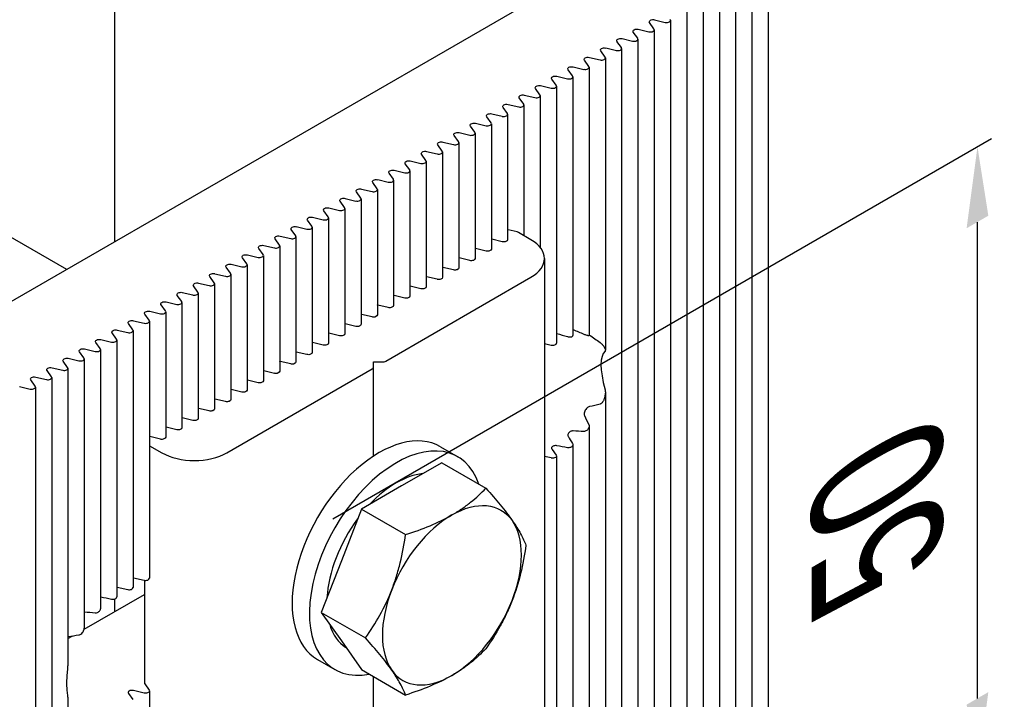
# Model space of a CAD drawing. Extents: x -37 to 4620, y -49 to 348.
# Drawn here: x 1588.5 to 1601.17, y 76 to 84.86 of the extents above; entities that cross this region are included whole.
import ezdxf

# ---------------------------------------------------------------- set-up
doc = ezdxf.new("R2010")
doc.units = 0
doc.header["$LTSCALE"] = 5
doc.layers.add('4', color=160, linetype='CONTINUOUS', lineweight=18)
doc.layers.add('PV-39239', color=7, linetype='CONTINUOUS', lineweight=15)
doc.styles.add('12', font='russ.shx', dxfattribs={"width": 0.7, "height": 12})

msp = doc.modelspace()

# ---------------------------------------------------------------- linework, layer by layer
at = {"layer": '4', "extrusion": (0.707107, -0.408248, 0.57735)}
for p, q in [((1592.587, 78.35, 739.734), (1601.167, 83.304, 732.728)), ((1600.983, 76.013, 727.798), (1600.983, 82.218, 732.186))]:
    msp.add_line(p, q, dxfattribs=at)
for points in [[(871.553, -178.789, 1521.228), (871.836, -179.072, 1521.228), (872.543, -178.082, 1521.228)], [(866.179, -184.163, 1521.228), (866.462, -184.446, 1521.228), (865.472, -185.153, 1521.228)]]:
    msp.add_solid(points, dxfattribs=at)
at = {"layer": 'PV-39239', "lineweight": 13, "extrusion": (-6e-16, 0.816497, 0.57735)}
for p, q in [((1589.745, 81.961, 729.711), (1589.745, 90.5, 729.711)), ((1597.041, 86.173, 729.711), (1587.271, 80.532, 729.711)), ((1598.258, 85.581, 729.711), (1598.258, 69.251, 729.711)), ((1598.045, 85.458, 729.711), (1598.045, 69.128, 729.711)), ((1597.833, 85.336, 729.711), (1597.833, 69.006, 729.711)), ((1597.621, 85.213, 729.711), (1597.621, 68.883, 729.711)), ((1597.197, 84.968, 729.711), (1597.197, 68.639, 729.711)), ((1597.409, 85.091, 729.711), (1597.409, 68.761, 729.711)), ((1596.777, 84.852, 729.711), (1596.916, 84.819, 729.711)), ((1596.985, 84.846, 729.711), (1596.985, 68.516, 729.711)), ((1596.565, 84.73, 729.711), (1596.704, 84.697, 729.711)), ((1596.769, 84.734, 729.711), (1596.712, 84.815, 729.711)), ((1596.773, 84.723, 729.711), (1596.773, 68.394, 729.711)), ((1596.353, 84.607, 729.711), (1596.491, 84.574, 729.711)), ((1596.557, 84.612, 729.711), (1596.5, 84.692, 729.711)), ((1596.56, 84.601, 729.711), (1596.56, 68.271, 729.711)), ((1596.141, 84.485, 729.711), (1596.279, 84.452, 729.711)), ((1596.345, 84.49, 729.711), (1596.287, 84.57, 729.711)), ((1596.348, 84.479, 729.711), (1596.348, 68.149, 729.711)), ((1595.928, 84.362, 729.711), (1596.067, 84.329, 729.711)), ((1596.132, 84.367, 729.711), (1596.075, 84.447, 729.711)), ((1596.136, 84.356, 729.711), (1596.136, 80.547, 729.711)), ((1595.716, 84.24, 729.711), (1595.855, 84.207, 729.711)), ((1595.92, 84.245, 729.711), (1595.863, 84.325, 729.711)), ((1595.924, 84.234, 729.711), (1595.924, 80.742, 729.711)), ((1589.119, 81.599, 729.711), (1584.719, 84.14, 729.711)), ((1595.504, 84.117, 729.711), (1595.643, 84.084, 729.711)), ((1595.708, 84.122, 729.711), (1595.651, 84.202, 729.711)), ((1595.712, 84.111, 729.711), (1595.712, 80.738, 729.711)), ((1595.284, 83.877, 729.711), (1595.227, 83.957, 729.711)), ((1595.292, 83.995, 729.711), (1595.431, 83.962, 729.711)), ((1595.496, 84, 729.711), (1595.439, 84.08, 729.711)), ((1595.5, 83.989, 729.711), (1595.5, 80.641, 729.711)), ((1595.072, 83.755, 729.711), (1595.015, 83.835, 729.711)), ((1595.08, 83.872, 729.711), (1595.219, 83.839, 729.711)), ((1595.288, 83.866, 729.711), (1595.288, 81.888, 729.711)), ((1594.86, 83.632, 729.711), (1594.803, 83.712, 729.711)), ((1594.868, 83.75, 729.711), (1595.007, 83.717, 729.711)), ((1595.076, 83.744, 729.711), (1595.076, 82.041, 729.711)), ((1594.648, 83.51, 729.711), (1594.59, 83.59, 729.711)), ((1594.656, 83.628, 729.711), (1594.794, 83.595, 729.711)), ((1594.863, 83.621, 729.711), (1594.863, 81.988, 729.711)), ((1594.435, 83.387, 729.711), (1594.378, 83.467, 729.711)), ((1594.444, 83.505, 729.711), (1594.582, 83.472, 729.711)), ((1594.651, 83.499, 729.711), (1594.651, 81.866, 729.711)), ((1594.223, 83.265, 729.711), (1594.166, 83.345, 729.711)), ((1594.231, 83.383, 729.711), (1594.37, 83.35, 729.711)), ((1594.439, 83.376, 729.711), (1594.439, 81.743, 729.711)), ((1594.011, 83.142, 729.711), (1593.954, 83.222, 729.711)), ((1594.019, 83.26, 729.711), (1594.158, 83.227, 729.711)), ((1594.227, 83.254, 729.711), (1594.227, 81.621, 729.711)), ((1593.799, 83.02, 729.711), (1593.742, 83.1, 729.711)), ((1593.807, 83.138, 729.711), (1593.946, 83.105, 729.711)), ((1594.015, 83.131, 729.711), (1594.015, 81.498, 729.711)), ((1593.587, 82.897, 729.711), (1593.53, 82.977, 729.711)), ((1593.595, 83.015, 729.711), (1593.734, 82.982, 729.711)), ((1593.803, 83.009, 729.711), (1593.803, 81.376, 729.711)), ((1593.375, 82.775, 729.711), (1593.318, 82.855, 729.711)), ((1593.383, 82.893, 729.711), (1593.522, 82.86, 729.711)), ((1593.591, 82.886, 729.711), (1593.591, 81.253, 729.711)), ((1593.163, 82.652, 729.711), (1593.105, 82.732, 729.711)), ((1593.171, 82.77, 729.711), (1593.309, 82.737, 729.711)), ((1593.378, 82.764, 729.711), (1593.378, 81.131, 729.711)), ((1592.95, 82.53, 729.711), (1592.893, 82.61, 729.711)), ((1592.959, 82.648, 729.711), (1593.097, 82.615, 729.711)), ((1593.166, 82.641, 729.711), (1593.166, 81.008, 729.711)), ((1592.738, 82.407, 729.711), (1592.681, 82.488, 729.711)), ((1592.746, 82.525, 729.711), (1592.885, 82.492, 729.711)), ((1592.954, 82.519, 729.711), (1592.954, 80.886, 729.711)), ((1592.526, 82.285, 729.711), (1592.469, 82.365, 729.711)), ((1592.534, 82.403, 729.711), (1592.673, 82.37, 729.711)), ((1592.742, 82.396, 729.711), (1592.742, 80.763, 729.711)), ((1592.314, 82.163, 729.711), (1592.257, 82.243, 729.711)), ((1592.322, 82.28, 729.711), (1592.461, 82.247, 729.711)), ((1592.53, 82.274, 729.711), (1592.53, 80.641, 729.711)), ((1592.102, 82.04, 729.711), (1592.045, 82.12, 729.711)), ((1592.11, 82.158, 729.711), (1592.249, 82.125, 729.711)), ((1592.318, 82.152, 729.711), (1592.318, 80.519, 729.711)), ((1594.986, 82.089, 729.711), (1594.868, 82.117, 729.711)), ((1595.167, 81.988, 729.711), (1595.006, 82.081, 729.711)), ((1591.89, 81.918, 729.711), (1591.833, 81.998, 729.711)), ((1591.898, 82.035, 729.711), (1592.037, 82.002, 729.711)), ((1592.106, 82.029, 729.711), (1592.106, 80.396, 729.711)), ((1594.794, 81.962, 729.711), (1594.656, 81.995, 729.711)), ((1591.678, 81.795, 729.711), (1591.621, 81.875, 729.711)), ((1591.686, 81.913, 729.711), (1591.825, 81.88, 729.711)), ((1591.894, 81.907, 729.711), (1591.894, 80.274, 729.711)), ((1594.582, 81.839, 729.711), (1594.444, 81.872, 729.711)), ((1591.466, 81.673, 729.711), (1591.408, 81.753, 729.711)), ((1591.474, 81.79, 729.711), (1591.612, 81.757, 729.711)), ((1591.681, 81.784, 729.711), (1591.681, 80.151, 729.711)), ((1594.37, 81.717, 729.711), (1594.231, 81.75, 729.711)), ((1595.343, 81.743, 729.711), (1595.343, 68.679, 729.711)), ((1591.253, 81.55, 729.711), (1591.196, 81.63, 729.711)), ((1591.262, 81.668, 729.711), (1591.4, 81.635, 729.711)), ((1591.469, 81.662, 729.711), (1591.469, 80.029, 729.711)), ((1594.158, 81.594, 729.711), (1594.019, 81.627, 729.711)), ((1590.837, 81.423, 729.711), (1590.976, 81.39, 729.711)), ((1591.041, 81.428, 729.711), (1590.984, 81.508, 729.711)), ((1591.049, 81.545, 729.711), (1591.188, 81.512, 729.711)), ((1591.257, 81.539, 729.711), (1591.257, 79.906, 729.711)), ((1593.275, 80.406, 729.711), (1595.167, 81.498, 729.711)), ((1593.946, 81.472, 729.711), (1593.807, 81.505, 729.711)), ((1590.625, 81.3, 729.711), (1590.764, 81.268, 729.711)), ((1590.829, 81.305, 729.711), (1590.772, 81.385, 729.711)), ((1591.045, 81.417, 729.711), (1591.045, 79.784, 729.711)), ((1593.734, 81.349, 729.711), (1593.595, 81.382, 729.711)), ((1590.413, 81.178, 729.711), (1590.552, 81.145, 729.711)), ((1590.617, 81.183, 729.711), (1590.56, 81.263, 729.711)), ((1590.621, 81.172, 729.711), (1590.621, 79.539, 729.711)), ((1590.833, 81.294, 729.711), (1590.833, 79.661, 729.711)), ((1593.522, 81.227, 729.711), (1593.383, 81.26, 729.711)), ((1590.201, 81.056, 729.711), (1590.34, 81.023, 729.711)), ((1590.405, 81.06, 729.711), (1590.348, 81.14, 729.711)), ((1590.409, 81.049, 729.711), (1590.409, 79.416, 729.711)), ((1593.309, 81.104, 729.711), (1593.171, 81.137, 729.711)), ((1589.989, 80.933, 729.711), (1590.127, 80.9, 729.711)), ((1590.193, 80.938, 729.711), (1590.136, 81.018, 729.711)), ((1590.197, 80.927, 729.711), (1590.197, 77.579, 729.711)), ((1593.097, 80.982, 729.711), (1592.959, 81.015, 729.711)), ((1589.777, 80.811, 729.711), (1589.915, 80.778, 729.711)), ((1589.981, 80.815, 729.711), (1589.923, 80.895, 729.711)), ((1589.984, 80.804, 729.711), (1589.984, 77.457, 729.711)), ((1592.885, 80.859, 729.711), (1592.746, 80.892, 729.711)), ((1589.564, 80.688, 729.711), (1589.703, 80.655, 729.711)), ((1589.768, 80.693, 729.711), (1589.711, 80.773, 729.711)), ((1589.772, 80.682, 729.711), (1589.772, 77.334, 729.711)), ((1592.673, 80.737, 729.711), (1592.534, 80.77, 729.711)), ((1589.352, 80.566, 729.711), (1589.491, 80.533, 729.711)), ((1589.556, 80.57, 729.711), (1589.499, 80.65, 729.711)), ((1589.56, 80.559, 729.711), (1589.56, 77.179, 729.711)), ((1592.461, 80.614, 729.711), (1592.322, 80.647, 729.711)), ((1595.343, 80.635, 729.711), (1595.431, 80.614, 729.711)), ((1589.14, 80.443, 729.711), (1589.279, 80.41, 729.711)), ((1589.344, 80.448, 729.711), (1589.287, 80.528, 729.711)), ((1589.348, 80.437, 729.711), (1589.348, 76.927, 729.711)), ((1592.249, 80.492, 729.711), (1592.11, 80.525, 729.711)), ((1588.92, 80.203, 729.711), (1588.863, 80.283, 729.711)), ((1588.928, 80.321, 729.711), (1589.067, 80.288, 729.711)), ((1589.132, 80.325, 729.711), (1589.075, 80.405, 729.711)), ((1589.136, 80.314, 729.711), (1589.136, 76.436, 729.711)), ((1591.207, 79.212, 729.711), (1593.099, 80.304, 729.711)), ((1592.037, 80.369, 729.711), (1591.898, 80.402, 729.711)), ((1593.116, 80.396, 729.711), (1593.233, 80.396, 729.711)), ((1593.116, 80.329, 729.711), (1593.116, 80.396, 729.711)), ((1593.116, 79.169, 729.711), (1593.116, 80.329, 729.711)), ((1588.708, 80.08, 729.711), (1588.651, 80.161, 729.711)), ((1588.716, 80.198, 729.711), (1588.855, 80.165, 729.711)), ((1588.924, 80.192, 729.711), (1588.924, 63.862, 729.711)), ((1591.612, 80.124, 729.711), (1591.474, 80.157, 729.711)), ((1591.825, 80.247, 729.711), (1591.686, 80.28, 729.711)), ((1588.504, 80.076, 729.711), (1588.643, 80.043, 729.711)), ((1588.712, 80.069, 729.711), (1588.712, 63.74, 729.711)), ((1591.4, 80.002, 729.711), (1591.262, 80.035, 729.711)), ((1591.188, 79.879, 729.711), (1591.049, 79.912, 729.711)), ((1596.136, 80, 729.711), (1596.136, 72.382, 729.711)), ((1590.976, 79.757, 729.711), (1590.837, 79.79, 729.711)), ((1590.764, 79.635, 729.711), (1590.625, 79.667, 729.711)), ((1590.552, 79.512, 729.711), (1590.413, 79.545, 729.711)), ((1595.924, 79.56, 729.711), (1595.924, 72.577, 729.711)), ((1590.34, 79.39, 729.711), (1590.201, 79.423, 729.711)), ((1590.197, 79.305, 729.711), (1590.359, 79.212, 729.711)), ((1593.987, 79.291, 729.711), (1594.213, 79.161, 729.711)), ((1595.712, 79.319, 729.711), (1595.712, 72.573, 729.711)), ((1595.431, 79.145, 729.711), (1595.343, 79.166, 729.711)), ((1595.443, 79.257, 729.711), (1595.496, 79.182, 729.711)), ((1595.5, 79.171, 729.711), (1595.5, 72.476, 729.711)), ((1594.004, 79.083, 729.711), (1593.481, 78.781, 729.711)), ((1594.004, 79.083, 729.711), (1594.579, 78.751, 729.711)), ((1593.481, 78.781, 729.711), (1592.959, 78.479, 729.711)), ((1592.959, 78.479, 729.711), (1592.697, 77.806, 729.711)), ((1592.959, 78.479, 729.711), (1593.534, 78.147, 729.711)), ((1592.697, 77.806, 729.711), (1592.436, 77.133, 729.711)), ((1589.989, 77.585, 729.711), (1590.127, 77.552, 729.711)), ((1590.132, 77.552, 729.711), (1590.132, 76.212, 729.711)), ((1589.777, 77.463, 729.711), (1589.915, 77.43, 729.711)), ((1589.346, 76.913, 729.711), (1590.132, 77.367, 729.711)), ((1589.745, 77.143, 729.711), (1589.745, 77.309, 729.711)), ((1592.436, 77.133, 729.711), (1592.697, 76.761, 729.711)), ((1592.436, 77.133, 729.711), (1593.011, 76.8, 729.711)), ((1589.136, 76.792, 729.711), (1589.201, 76.829, 729.711)), ((1592.697, 76.761, 729.711), (1592.959, 76.389, 729.711)), ((1592.387, 76.52, 729.711), (1592.613, 76.389, 729.711)), ((1592.959, 76.389, 729.711), (1593.534, 76.057, 729.711)), ((1593.116, 71.004, 729.711), (1593.116, 76.298, 729.711)), ((1590.127, 76.083, 729.711), (1589.989, 76.116, 729.711)), ((1590.136, 76.201, 729.711), (1590.193, 76.12, 729.711)), ((1590.197, 76.109, 729.711), (1590.197, 69.414, 729.711)), ((1589.136, 76.028, 729.711), (1589.136, 68.271, 729.711)), ((1589.923, 76.078, 729.711), (1589.981, 75.998, 729.711))]:
    msp.add_line(p, q, dxfattribs=at)
at = {"layer": 'PV-39239', "lineweight": 13, "extrusion": (0, 0, -1)}
for centre, major_axis, start_param, end_param in [((1596.758, 84.826, 729.711), (-0.05, 0), -0.390607, 1.961403), ((1596.546, 84.703, 729.711), (-0.05, 0), -0.390607, 1.961403), ((1596.334, 84.581, 729.711), (-0.05, 0), -0.390607, 1.961403), ((1596.122, 84.458, 729.711), (-0.05, 0), -0.390607, 1.961403), ((1595.909, 84.336, 729.711), (-0.05, 0), -0.390607, 1.961403), ((1595.697, 84.213, 729.711), (-0.05, 0), -0.390607, 1.961403), ((1595.485, 84.091, 729.711), (-0.05, 0), -0.390607, 1.961403), ((1595.273, 83.968, 729.711), (-0.05, 0), -0.390607, 1.961403), ((1595.061, 83.846, 729.711), (-0.05, 0), -0.390607, 1.961403), ((1594.849, 83.723, 729.711), (-0.05, 0), -0.390607, 1.961403), ((1594.637, 83.601, 729.711), (-0.05, 0), -0.390607, 1.961403), ((1589.758, 77.436, 729.711), (0.05, 0), -1.273545, -1.180189)]:
    msp.add_ellipse(centre, major_axis=major_axis, ratio=0.57735, start_param=start_param, end_param=end_param, dxfattribs=at)
at = {"layer": 'PV-39239', "lineweight": 13}
for centre, major_axis, ratio, start_param, end_param in [((1596.935, 84.846, 729.711), (0.05, 0), 0.57735, -1.961403, 0.390607), ((1596.723, 84.723, 729.711), (0.05, 0), 0.57735, -1.961403, 0.390607), ((1596.51, 84.601, 729.711), (0.05, 0), 0.57735, -1.961403, 0.390607), ((1596.298, 84.479, 729.711), (0.05, 0), 0.57735, -1.961403, 0.390607), ((1596.086, 84.356, 729.711), (0.05, 0), 0.57735, -1.961403, 0.390607), ((1595.874, 84.234, 729.711), (0.05, 0), 0.57735, -1.961403, 0.390607), ((1595.662, 84.111, 729.711), (0.05, 0), 0.57735, -1.961403, 0.390607), ((1595.45, 83.989, 729.711), (0.05, 0), 0.57735, -1.961403, 0.390607), ((1595.238, 83.866, 729.711), (0.05, 0), 0.57735, -1.961403, 0.390607), ((1595.026, 83.744, 729.711), (0.05, 0), 0.57735, -1.961403, 0.390607), ((1594.813, 83.621, 729.711), (0.05, 0), 0.57735, -1.961403, 0.390607), ((1594.601, 83.499, 729.711), (0.05, 0), 0.57735, -1.961403, 0.390607), ((1594.389, 83.376, 729.711), (0.05, 0), 0.57735, -1.961403, 0.390607), ((1594.177, 83.254, 729.711), (0.05, 0), 0.57735, -1.961403, 0.390607), ((1593.965, 83.131, 729.711), (0.05, 0), 0.57735, -1.961403, 0.390607), ((1593.753, 83.009, 729.711), (0.05, 0), 0.57735, -1.961403, 0.390607), ((1593.541, 82.886, 729.711), (0.05, 0), 0.57735, -1.961403, 0.390607), ((1593.328, 82.764, 729.711), (0.05, 0), 0.57735, -1.961403, 0.390607), ((1593.116, 82.641, 729.711), (0.05, 0), 0.57735, -1.961403, 0.390607), ((1592.904, 82.519, 729.711), (0.05, 0), 0.57735, -1.961403, 0.390607), ((1592.692, 82.396, 729.711), (0.05, 0), 0.57735, -1.961403, 0.390607), ((1592.48, 82.274, 729.711), (0.05, 0), 0.57735, -1.961403, 0.390607), ((1592.268, 82.152, 729.711), (0.05, 0), 0.57735, -1.961403, 0.390607), ((1594.849, 82.09, 729.711), (-0.05, 0), 0.57735, -1.961403, -1.868048), ((1594.963, 82.057, 729.711), (-0.06, 0), 0.57735, -2.356194, -1.961403), ((1592.056, 82.029, 729.711), (0.05, 0), 0.57735, -1.961403, 0.390607), ((1594.637, 81.968, 729.711), (-0.05, 0), 0.57735, -1.961403, -1.868048), ((1594.743, 81.743, 729.711), (0.6, 0), 0.57735, -0.785398, 0.785398), ((1591.844, 81.907, 729.711), (0.05, 0), 0.57735, -1.961403, 0.390607), ((1594.424, 81.845, 729.711), (-0.05, 0), 0.57735, -1.961403, -1.868048), ((1591.631, 81.784, 729.711), (0.05, 0), 0.57735, -1.961403, 0.390607), ((1594.212, 81.723, 729.711), (-0.05, 0), 0.57735, -1.961403, -1.868048), ((1591.207, 81.539, 729.711), (0.05, 0), 0.57735, -1.961403, 0.390607), ((1591.419, 81.662, 729.711), (0.05, 0), 0.57735, -1.961403, 0.390607), ((1594, 81.6, 729.711), (-0.05, 0), 0.57735, -1.961403, -1.868048), ((1590.995, 81.417, 729.711), (0.05, 0), 0.57735, -1.961403, 0.390607), ((1593.788, 81.478, 729.711), (-0.05, 0), 0.57735, -1.961403, -1.868048), ((1590.783, 81.294, 729.711), (0.05, 0), 0.57735, -1.961403, 0.390607), ((1593.576, 81.355, 729.711), (-0.05, 0), 0.57735, -1.961403, -1.868048), ((1590.571, 81.172, 729.711), (0.05, 0), 0.57735, -1.961403, 0.390607), ((1593.364, 81.233, 729.711), (-0.05, 0), 0.57735, -1.961403, -1.868048), ((1590.359, 81.049, 729.711), (0.05, 0), 0.57735, -1.961403, 0.390607), ((1593.152, 81.11, 729.711), (-0.05, 0), 0.57735, -1.961403, -1.868048), ((1590.147, 80.927, 729.711), (0.05, 0), 0.57735, -1.961403, 0.390607), ((1592.94, 80.988, 729.711), (-0.05, 0), 0.57735, -1.961403, -1.868048), ((1589.934, 80.804, 729.711), (0.05, 0), 0.57735, -1.961403, 0.390607), ((1592.727, 80.866, 729.711), (-0.05, 0), 0.57735, -1.961403, -1.868048), ((1589.722, 80.682, 729.711), (0.05, 0), 0.57735, -1.961403, 0.390607), ((1592.515, 80.743, 729.711), (-0.05, 0), 0.57735, -1.961403, -1.868048), ((1589.51, 80.559, 729.711), (0.05, 0), 0.57735, -1.961403, 0.390607), ((1592.303, 80.621, 729.711), (-0.05, 0), 0.57735, -1.961403, -1.868048), ((1595.45, 80.641, 729.711), (0.05, 0), 0.57735, -1.961403, 0), ((1589.298, 80.437, 729.711), (0.05, 0), 0.57735, -1.961403, 0.390607), ((1592.091, 80.498, 729.711), (-0.05, 0), 0.57735, -1.961403, -1.868048), ((1596.97, 79.11, 729.711), (0.822, -1.436), 0.239136, -3.0936, -2.39827), ((1589.086, 80.314, 729.711), (0.05, 0), 0.57735, -1.961403, 0.390607), ((1591.879, 80.376, 729.711), (-0.05, 0), 0.57735, -1.961403, -1.868048), ((1593.056, 80.329, 729.711), (0.06, 0), 0.57735, -0.785398, 0), ((1593.233, 80.431, 729.711), (0.06, 0), 0.57735, -1.570796, -0.785398), ((1588.874, 80.192, 729.711), (0.05, 0), 0.57735, -1.961403, 0.390607), ((1591.455, 80.131, 729.711), (-0.05, 0), 0.57735, -1.961403, -1.868048), ((1591.667, 80.253, 729.711), (-0.05, 0), 0.57735, -1.961403, -1.868048), ((1588.662, 80.069, 729.711), (0.05, 0), 0.57735, -1.961403, 0.390607), ((1591.243, 80.008, 729.711), (-0.05, 0), 0.57735, -1.961403, -1.868048), ((1591.03, 79.886, 729.711), (-0.05, 0), 0.57735, -1.961403, -1.868048), ((1590.818, 79.763, 729.711), (-0.05, 0), 0.57735, -1.961403, -1.868048), ((1590.606, 79.641, 729.711), (-0.05, 0), 0.57735, -1.961403, -1.868048), ((1596.461, 79.404, 729.711), (0.822, -1.436), 0.239136, -1.910615, -1.827214), ((1590.394, 79.518, 729.711), (-0.05, 0), 0.57735, -1.961403, -1.868048), ((1593.187, 77.906, 729.711), (0.8, 1.386), 0.57735, 0, 3.141593), ((1590.182, 79.396, 729.711), (-0.05, 0), 0.57735, -1.961403, -1.868048), ((1595.952, 79.698, 729.711), (0.822, -1.436), 0.239136, -1.519512, -1.452173), ((1590.24, 79.33, 729.711), (0.06, 0), 0.57735, -2.377921, -2.356194), ((1593.413, 77.775, 729.711), (0.8, 1.386), 0.57735, -0.468417, 3.61001), ((1590.783, 79.457, 729.711), (0.6, 0), 0.57735, -2.356194, -0.785398), ((1595.443, 79.992, 729.711), (0.822, -1.436), 0.239136, -1.179412, -1.175139), ((1593.413, 77.775, 729.711), (-0.64, -1.109), 0.57735, -2.745955, -1.966434), ((1594.137, 77.357, 729.711), (-0.64, -1.109), 0.57735, -2.356194, -1.308997), ((1593.413, 77.775, 729.711), (-0.64, -1.109), 0.57735, -1.765617, -0.852377), ((1594.137, 77.357, 729.711), (0.64, 1.109), 0.57735, -1.308997, -0.261799), ((1590.147, 77.579, 729.711), (0.05, 0), 0.57735, -1.961403, 0), ((1589.934, 77.457, 729.711), (0.05, 0), 0.57735, -1.961403, 0), ((1594.137, 77.357, 729.711), (-0.64, -1.109), 0.57735, -1.308997, -0.261799), ((1589.722, 77.334, 729.711), (0.05, 0), 0.57735, -0.785398, 0), ((1594.137, 77.357, 729.711), (0.64, 1.109), 0.57735, -2.356194, -1.308997), ((1593.413, 77.775, 729.711), (-0.64, -1.109), 0.57735, -0.496654, -0.026944), ((1594.137, 77.357, 729.711), (-0.64, -1.109), 0.57735, -0.261799, 0.785398), ((1589.97, 76.089, 729.711), (-0.05, 0), 0.57735, -1.961403, 0.390607), ((1590.182, 76.212, 729.711), (-0.05, 0), 0.57735, 0, 0.390607)]:
    msp.add_ellipse(centre, major_axis=major_axis, ratio=ratio, start_param=start_param, end_param=end_param, dxfattribs=at)
at = {"layer": 'PV-39239', "lineweight": 13, "extrusion": (-1e-16, 3e-16, -1)}
for centre, major_axis, start_param, end_param in [((1594.424, 83.478, 729.711), (-0.05, 0), -0.390607, 1.961403), ((1594.212, 83.356, 729.711), (-0.05, 0), -0.390607, 1.961403), ((1594, 83.233, 729.711), (-0.05, 0), -0.390607, 1.961403), ((1593.788, 83.111, 729.711), (-0.05, 0), -0.390607, 1.961403), ((1593.576, 82.988, 729.711), (-0.05, 0), -0.390607, 1.961403), ((1593.364, 82.866, 729.711), (-0.05, 0), -0.390607, 1.961403), ((1593.152, 82.743, 729.711), (-0.05, 0), -0.390607, 1.961403), ((1592.94, 82.621, 729.711), (-0.05, 0), -0.390607, 1.961403), ((1594.601, 81.866, 729.711), (0.05, 0), 0, 1.961403), ((1589.97, 77.559, 729.711), (0.05, 0), -1.273545, -1.180189)]:
    msp.add_ellipse(centre, major_axis=major_axis, ratio=0.57735, start_param=start_param, end_param=end_param, dxfattribs=at)
at = {"layer": 'PV-39239', "lineweight": 13, "extrusion": (-1e-16, 1e-16, -1)}
for centre in [(1592.727, 82.499, 729.711), (1592.091, 82.131, 729.711), (1591.667, 81.886, 729.711), (1591.455, 81.764, 729.711), (1591.03, 81.519, 729.711), (1591.243, 81.641, 729.711), (1590.818, 81.396, 729.711), (1590.606, 81.274, 729.711), (1590.394, 81.151, 729.711), (1590.182, 81.029, 729.711)]:
    msp.add_ellipse(centre, major_axis=(-0.05, 0), ratio=0.57735, start_param=-0.390607, end_param=1.961403, dxfattribs=at)
at = {"layer": 'PV-39239', "lineweight": 13, "extrusion": (0, 2e-16, -1)}
for centre in [(1592.515, 82.376, 729.711), (1592.303, 82.254, 729.711), (1589.97, 80.906, 729.711), (1589.758, 80.784, 729.711), (1589.333, 80.539, 729.711), (1588.909, 80.294, 729.711)]:
    msp.add_ellipse(centre, major_axis=(-0.05, 0), ratio=0.57735, start_param=-0.390607, end_param=1.961403, dxfattribs=at)
at = {"layer": 'PV-39239', "lineweight": 13, "extrusion": (0, -1e-16, -1)}
msp.add_ellipse((1591.879, 82.009, 729.711), major_axis=(-0.05, 0), ratio=0.57735, start_param=-0.390607, end_param=1.961403, dxfattribs=at)
at = {"layer": 'PV-39239', "lineweight": 13, "extrusion": (-2e-16, 2e-16, -1)}
msp.add_ellipse((1594.813, 81.988, 729.711), major_axis=(0.05, 0), ratio=0.57735, start_param=0, end_param=1.961403, dxfattribs=at)
at = {"layer": 'PV-39239', "lineweight": 13, "extrusion": (-1e-16, 2e-16, -1)}
for centre, major_axis, start_param in [((1594.389, 81.743, 729.711), (0.05, 0), 0), ((1594.177, 81.621, 729.711), (0.05, 0), 0), ((1593.965, 81.498, 729.711), (0.05, 0), 0), ((1593.753, 81.376, 729.711), (0.05, 0), 0), ((1593.541, 81.253, 729.711), (0.05, 0), 0), ((1593.328, 81.131, 729.711), (0.05, 0), 0), ((1593.116, 81.008, 729.711), (0.05, 0), 0), ((1589.545, 80.661, 729.711), (-0.05, 0), -0.390607), ((1592.692, 80.763, 729.711), (0.05, 0), 0), ((1588.697, 80.172, 729.711), (-0.05, 0), -0.390607)]:
    msp.add_ellipse(centre, major_axis=major_axis, ratio=0.57735, start_param=start_param, end_param=1.961403, dxfattribs=at)
at = {"layer": 'PV-39239', "lineweight": 13, "extrusion": (-1e-16, 0, -1)}
for centre in [(1592.904, 80.886, 729.711), (1592.268, 80.519, 729.711), (1592.056, 80.396, 729.711), (1591.844, 80.274, 729.711), (1591.631, 80.151, 729.711), (1591.207, 79.906, 729.711), (1591.419, 80.029, 729.711), (1590.995, 79.784, 729.711), (1590.783, 79.661, 729.711)]:
    msp.add_ellipse(centre, major_axis=(0.05, 0), ratio=0.57735, start_param=0, end_param=1.961403, dxfattribs=at)
at = {"layer": 'PV-39239', "lineweight": 13, "extrusion": (-2e-16, -3e-16, -1)}
for centre, start_param, end_param in [((1594.764, 80.384, 729.711), -1.199964, -1.127213), ((1595.273, 80.09, 729.711), -1.548712, -1.48397), ((1594.255, 80.678, 729.711), -0.771402, -0.662866), ((1594.255, 80.678, 729.711), 0.492952, 0.601487), ((1594.764, 80.384, 729.711), 0.957299, 1.03005), ((1595.273, 80.09, 729.711), 1.314055, 1.378797)]:
    msp.add_ellipse(centre, major_axis=(2.156, -0.575), ratio=0.319372, start_param=start_param, end_param=end_param, dxfattribs=at)
at = {"layer": 'PV-39239', "lineweight": 13, "extrusion": (-2e-16, 3e-16, -1)}
msp.add_ellipse((1592.48, 80.641, 729.711), major_axis=(0.05, 0), ratio=0.57735, start_param=0, end_param=1.961403, dxfattribs=at)
at = {"layer": 'PV-39239', "lineweight": 13, "extrusion": (0, 1e-16, -1)}
msp.add_ellipse((1589.121, 80.416, 729.711), major_axis=(-0.05, 0), ratio=0.57735, start_param=-0.390607, end_param=1.961403, dxfattribs=at)
at = {"layer": 'PV-39239', "lineweight": 13, "extrusion": (0, 3e-16, -1)}
for centre in [(1590.571, 79.539, 729.711), (1590.359, 79.416, 729.711)]:
    msp.add_ellipse(centre, major_axis=(0.05, 0), ratio=0.57735, start_param=0, end_param=1.961403, dxfattribs=at)
at = {"layer": 'PV-39239', "lineweight": 13, "extrusion": (-2e-16, 1e-16, -1)}
msp.add_ellipse((1595.45, 79.171, 729.711), major_axis=(0.05, 0), ratio=0.57735, start_param=-0.390607, end_param=1.961403, dxfattribs=at)
at = {"layer": 'PV-39239', "lineweight": 13, "extrusion": (0, -2e-16, -1)}
msp.add_ellipse((1594.137, 77.357, 729.711), major_axis=(0.64, 1.109), ratio=0.57735, start_param=-0.785398, end_param=0.261799, dxfattribs=at)
at = {"layer": 'PV-39239', "lineweight": 13, "extrusion": (-3e-16, -2e-16, -1)}
for centre, start_param, end_param in [((1589.814, 76.546, 729.711), 1.370197, 1.434535), ((1590.832, 75.958, 729.711), 0.587889, 0.684988)]:
    msp.add_ellipse(centre, major_axis=(-2.156, 0.575), ratio=0.319372, start_param=start_param, end_param=end_param, dxfattribs=at)
at = {"layer": 'PV-39239', "lineweight": 13, "extrusion": (-4e-16, -3e-16, -1)}
msp.add_ellipse((1590.323, 76.252, 729.711), major_axis=(-2.156, 0.575), ratio=0.319372, start_param=1.020509, end_param=1.091048, dxfattribs=at)
at = {"layer": 'PV-39239', "lineweight": 13, "extrusion": (-2e-16, 0, -1)}
msp.add_ellipse((1590.147, 76.109, 729.711), major_axis=(0.05, 0), ratio=0.57735, start_param=-0.390607, end_param=1.961403, dxfattribs=at)
at = {"layer": 'PV-39239', "lineweight": 13}
for points in [[(1595.712, 80.819, 729.711), (1595.713, 80.818, 729.711), (1595.715, 80.818, 729.711), (1595.716, 80.817, 729.711)], [(1595.5, 80.767, 729.711), (1595.501, 80.766, 729.711), (1595.503, 80.766, 729.711), (1595.504, 80.766, 729.711)], [(1595.924, 80.748, 729.711), (1595.926, 80.748, 729.711), (1595.927, 80.747, 729.711), (1595.928, 80.746, 729.711)], [(1589.56, 77.336, 729.711), (1589.562, 77.336, 729.711), (1589.563, 77.336, 729.711), (1589.564, 77.336, 729.711)], [(1589.348, 77.14, 729.711), (1589.349, 77.14, 729.711), (1589.351, 77.14, 729.711), (1589.352, 77.14, 729.711)], [(1589.136, 76.818, 729.711), (1589.137, 76.818, 729.711), (1589.139, 76.818, 729.711), (1589.14, 76.819, 729.711)]]:
    msp.add_open_spline(points, degree=3, dxfattribs=at)
for points, knots in [([(1595.643, 80.726, 729.711), (1595.649, 80.724, 729.711), (1595.656, 80.723, 729.711), (1595.668, 80.722, 729.711), (1595.675, 80.721, 729.711), (1595.687, 80.722, 729.711), (1595.693, 80.723, 729.711), (1595.702, 80.726, 729.711), (1595.706, 80.728, 729.711), (1595.711, 80.733, 729.711), (1595.712, 80.735, 729.711), (1595.712, 80.738, 729.711)], [0.0947694, 0.0947694, 0.0947694, 0.0947694, 0.1880433, 0.1880433, 0.2842988, 0.2842988, 0.3805544, 0.3805544, 0.4777898, 0.4777898, 0.573434, 0.573434, 0.573434, 0.573434]), ([(1595.855, 80.759, 729.711), (1595.861, 80.756, 729.711), (1595.867, 80.754, 729.711), (1595.879, 80.75, 729.711), (1595.887, 80.747, 729.711), (1595.899, 80.744, 729.711), (1595.905, 80.743, 729.711), (1595.914, 80.741, 729.711), (1595.918, 80.74, 729.711), (1595.923, 80.74, 729.711), (1595.924, 80.741, 729.711), (1595.924, 80.742, 729.711)], [0.0958707, 0.0958707, 0.0958707, 0.0958707, 0.1863862, 0.1863862, 0.2989503, 0.2989503, 0.4115145, 0.4115145, 0.5281523, 0.5281523, 0.6334413, 0.6334413, 0.6334413, 0.6334413]), ([(1596.067, 80.648, 729.711), (1596.072, 80.645, 729.711), (1596.076, 80.641, 729.711), (1596.089, 80.63, 729.711), (1596.098, 80.621, 729.711), (1596.112, 80.605, 729.711), (1596.117, 80.597, 729.711), (1596.127, 80.581, 729.711), (1596.131, 80.572, 729.711), (1596.136, 80.555, 729.711), (1596.137, 80.547, 729.711), (1596.135, 80.538, 729.711), (1596.134, 80.536, 729.711), (1596.132, 80.535, 729.711)], [0.102494, 0.102494, 0.102494, 0.102494, 0.182751, 0.182751, 0.381316, 0.381316, 0.57988, 0.57988, 0.823996, 0.823996, 1.068112, 1.068112, 1.153187, 1.153187, 1.153187, 1.153187]), ([(1596.132, 80.034, 729.711), (1596.134, 80.028, 729.711), (1596.135, 80.022, 729.711), (1596.137, 80, 729.711), (1596.136, 79.983, 729.711), (1596.131, 79.948, 729.711), (1596.127, 79.931, 729.711), (1596.117, 79.904, 729.711), (1596.112, 79.892, 729.711), (1596.098, 79.869, 729.711), (1596.089, 79.859, 729.711), (1596.076, 79.849, 729.711), (1596.072, 79.847, 729.711), (1596.067, 79.845, 729.711)], [1.374746, 1.374746, 1.374746, 1.374746, 1.45982, 1.45982, 1.703936, 1.703936, 1.948052, 1.948052, 2.146617, 2.146617, 2.345182, 2.345182, 2.425438, 2.425438, 2.425438, 2.425438]), ([(1595.928, 79.814, 729.711), (1595.923, 79.813, 729.711), (1595.918, 79.811, 729.711), (1595.906, 79.804, 729.711), (1595.898, 79.797, 729.711), (1595.885, 79.782, 729.711), (1595.879, 79.774, 729.711), (1595.87, 79.758, 729.711), (1595.866, 79.75, 729.711), (1595.861, 79.733, 729.711), (1595.859, 79.724, 729.711), (1595.859, 79.71, 729.711), (1595.86, 79.703, 729.711), (1595.863, 79.698, 729.711), (1595.863, 79.697, 729.711), (1595.863, 79.697, 729.711)], [1.0321684, 1.0321684, 1.0321684, 1.0321684, 1.1204436, 1.1204436, 1.2649395, 1.2649395, 1.4094354, 1.4094354, 1.5348517, 1.5348517, 1.6602681, 1.6602681, 1.7623324, 1.7623324, 1.7660834, 1.7660834, 1.7660834, 1.7660834]), ([(1595.92, 79.578, 729.711), (1595.923, 79.573, 729.711), (1595.924, 79.568, 729.711), (1595.924, 79.556, 729.711), (1595.923, 79.548, 729.711), (1595.918, 79.533, 729.711), (1595.914, 79.526, 729.711), (1595.905, 79.514, 729.711), (1595.899, 79.508, 729.711), (1595.887, 79.498, 729.711), (1595.879, 79.495, 729.711), (1595.867, 79.491, 729.711), (1595.861, 79.49, 729.711), (1595.855, 79.49, 729.711)], [0.9291558, 0.9291558, 0.9291558, 0.9291558, 1.0198996, 1.0198996, 1.1365374, 1.1365374, 1.2531752, 1.2531752, 1.3657394, 1.3657394, 1.4783036, 1.4783036, 1.568819, 1.568819, 1.568819, 1.568819]), ([(1595.716, 79.498, 729.711), (1595.71, 79.498, 729.711), (1595.704, 79.497, 729.711), (1595.692, 79.494, 729.711), (1595.685, 79.491, 729.711), (1595.672, 79.484, 729.711), (1595.666, 79.479, 729.711), (1595.658, 79.469, 729.711), (1595.654, 79.464, 729.711), (1595.649, 79.453, 729.711), (1595.647, 79.447, 729.711), (1595.647, 79.437, 729.711), (1595.649, 79.432, 729.711), (1595.651, 79.428, 729.711), (1595.651, 79.428, 729.711), (1595.651, 79.428, 729.711)], [0.8818116, 0.8818116, 0.8818116, 0.8818116, 0.9741625, 0.9741625, 1.0779227, 1.0779227, 1.1816829, 1.1816829, 1.2816199, 1.2816199, 1.3815569, 1.3815569, 1.4770362, 1.4770362, 1.4772796, 1.4772796, 1.4772796, 1.4772796]), ([(1595.504, 79.304, 729.711), (1595.498, 79.306, 729.711), (1595.491, 79.306, 729.711), (1595.479, 79.305, 729.711), (1595.472, 79.304, 729.711), (1595.46, 79.3, 729.711), (1595.454, 79.298, 729.711), (1595.445, 79.292, 729.711), (1595.442, 79.289, 729.711), (1595.436, 79.281, 729.711), (1595.435, 79.277, 729.711), (1595.435, 79.27, 729.711), (1595.436, 79.266, 729.711), (1595.439, 79.262, 729.711)], [0.8488353, 0.8488353, 0.8488353, 0.8488353, 0.9425183, 0.9425183, 1.036978, 1.036978, 1.1314377, 1.1314377, 1.2256704, 1.2256704, 1.319903, 1.319903, 1.4135855, 1.4135855, 1.4135855, 1.4135855]), ([(1595.708, 79.333, 729.711), (1595.711, 79.329, 729.711), (1595.712, 79.324, 729.711), (1595.712, 79.315, 729.711), (1595.711, 79.31, 729.711), (1595.706, 79.3, 729.711), (1595.702, 79.296, 729.711), (1595.693, 79.288, 729.711), (1595.687, 79.285, 729.711), (1595.675, 79.28, 729.711), (1595.668, 79.278, 729.711), (1595.656, 79.277, 729.711), (1595.649, 79.277, 729.711), (1595.643, 79.278, 729.711)], [0.8582467, 0.8582467, 0.8582467, 0.8582467, 0.9515303, 0.9515303, 1.0487658, 1.0487658, 1.1460013, 1.1460013, 1.2422568, 1.2422568, 1.3385124, 1.3385124, 1.4317863, 1.4317863, 1.4317863, 1.4317863]), ([(1594.137, 78.402, 729.711), (1594.182, 78.428, 729.711), (1594.224, 78.455, 729.711), (1594.306, 78.51, 729.711), (1594.344, 78.539, 729.711), (1594.454, 78.627, 729.711), (1594.519, 78.688, 729.711), (1594.579, 78.751, 729.711)], [0.013367258, 0.013367258, 0.013367258, 0.013367258, 0.014537452, 0.014537452, 0.015707646, 0.015707646, 0.018048033, 0.018048033, 0.018048033, 0.018048033]), ([(1594.579, 78.751, 729.711), (1594.647, 78.675, 729.711), (1594.71, 78.603, 729.711), (1594.825, 78.462, 729.711), (1594.877, 78.395, 729.711), (1594.921, 78.332, 729.711)], [0.000000238, 0.000000238, 0.000000238, 0.000000238, 0.002336974, 0.002336974, 0.00467371, 0.00467371, 0.00467371, 0.00467371]), ([(1593.534, 78.147, 729.711), (1593.644, 78.182, 729.711), (1593.751, 78.22, 729.711), (1593.954, 78.305, 729.711), (1594.049, 78.351, 729.711), (1594.137, 78.402, 729.711)], [0.008690416, 0.008690416, 0.008690416, 0.008690416, 0.011028837, 0.011028837, 0.013367258, 0.013367258, 0.013367258, 0.013367258]), ([(1594.921, 78.332, 729.711), (1594.943, 78.301, 729.711), (1594.964, 78.27, 729.711), (1595, 78.212, 729.711), (1595.017, 78.184, 729.711), (1595.061, 78.103, 729.711), (1595.084, 78.054, 729.711), (1595.102, 78.007, 729.711)], [0.00467371, 0.00467371, 0.00467371, 0.00467371, 0.005837709, 0.005837709, 0.007001709, 0.007001709, 0.009329709, 0.009329709, 0.009329709, 0.009329709]), ([(1593.354, 77.427, 729.711), (1593.376, 77.484, 729.711), (1593.396, 77.543, 729.711), (1593.433, 77.661, 729.711), (1593.449, 77.72, 729.711), (1593.493, 77.901, 729.711), (1593.516, 78.023, 729.711), (1593.534, 78.147, 729.711)], [0.00467371, 0.00467371, 0.00467371, 0.00467371, 0.005837709, 0.005837709, 0.007001709, 0.007001709, 0.009329709, 0.009329709, 0.009329709, 0.009329709]), ([(1595.102, 78.007, 729.711), (1595.084, 77.883, 729.711), (1595.061, 77.76, 729.711), (1595.002, 77.52, 729.711), (1594.966, 77.402, 729.711), (1594.921, 77.287, 729.711)], [0.000000238, 0.000000238, 0.000000238, 0.000000238, 0.002336974, 0.002336974, 0.00467371, 0.00467371, 0.00467371, 0.00467371]), ([(1593.011, 76.8, 729.711), (1593.079, 76.896, 729.711), (1593.142, 76.995, 729.711), (1593.257, 77.203, 729.711), (1593.309, 77.312, 729.711), (1593.354, 77.427, 729.711)], [0.000000238, 0.000000238, 0.000000238, 0.000000238, 0.002336974, 0.002336974, 0.00467371, 0.00467371, 0.00467371, 0.00467371]), ([(1589.703, 77.307, 729.711), (1589.709, 77.305, 729.711), (1589.716, 77.305, 729.711), (1589.729, 77.305, 729.711), (1589.735, 77.306, 729.711), (1589.748, 77.309, 729.711), (1589.753, 77.311, 729.711), (1589.758, 77.314, 729.711)], [0.094676, 0.094676, 0.094676, 0.094676, 0.188385, 0.188385, 0.2825774, 0.2825774, 0.3767699, 0.3767699, 0.3767699, 0.3767699]), ([(1594.921, 77.287, 729.711), (1594.899, 77.23, 729.711), (1594.875, 77.174, 729.711), (1594.823, 77.064, 729.711), (1594.796, 77.011, 729.711), (1594.71, 76.855, 729.711), (1594.646, 76.756, 729.711), (1594.579, 76.66, 729.711)], [0.00467371, 0.00467371, 0.00467371, 0.00467371, 0.005837709, 0.005837709, 0.007001709, 0.007001709, 0.009329709, 0.009329709, 0.009329709, 0.009329709]), ([(1589.491, 77.129, 729.711), (1589.497, 77.128, 729.711), (1589.503, 77.128, 729.711), (1589.516, 77.131, 729.711), (1589.523, 77.134, 729.711), (1589.535, 77.141, 729.711), (1589.541, 77.145, 729.711), (1589.55, 77.154, 729.711), (1589.554, 77.159, 729.711), (1589.559, 77.169, 729.711), (1589.56, 77.174, 729.711), (1589.56, 77.179, 729.711)], [0.0953119, 0.0953119, 0.0953119, 0.0953119, 0.1880396, 0.1880396, 0.2891035, 0.2891035, 0.3901674, 0.3901674, 0.4895951, 0.4895951, 0.5865854, 0.5865854, 0.5865854, 0.5865854]), ([(1589.279, 76.839, 729.711), (1589.284, 76.84, 729.711), (1589.29, 76.842, 729.711), (1589.302, 76.848, 729.711), (1589.309, 76.854, 729.711), (1589.323, 76.867, 729.711), (1589.329, 76.874, 729.711), (1589.338, 76.889, 729.711), (1589.342, 76.897, 729.711), (1589.347, 76.912, 729.711), (1589.348, 76.92, 729.711), (1589.348, 76.927, 729.711)], [0.0985522, 0.0985522, 0.0985522, 0.0985522, 0.1877466, 0.1877466, 0.3200911, 0.3200911, 0.4524357, 0.4524357, 0.5778457, 0.5778457, 0.6887301, 0.6887301, 0.6887301, 0.6887301]), ([(1593.354, 76.382, 729.711), (1593.331, 76.414, 729.711), (1593.307, 76.446, 729.711), (1593.256, 76.513, 729.711), (1593.228, 76.548, 729.711), (1593.142, 76.653, 729.711), (1593.079, 76.725, 729.711), (1593.011, 76.8, 729.711)], [0.00467371, 0.00467371, 0.00467371, 0.00467371, 0.005837709, 0.005837709, 0.007001709, 0.007001709, 0.009329709, 0.009329709, 0.009329709, 0.009329709]), ([(1594.579, 76.66, 729.711), (1594.519, 76.597, 729.711), (1594.454, 76.536, 729.711), (1594.344, 76.449, 729.711), (1594.306, 76.42, 729.711), (1594.224, 76.364, 729.711), (1594.182, 76.338, 729.711), (1594.137, 76.312, 729.711)], [0.022853389, 0.022853389, 0.022853389, 0.022853389, 0.025192975, 0.025192975, 0.026362768, 0.026362768, 0.027532561, 0.027532561, 0.027532561, 0.027532561]), ([(1589.136, 76.028, 729.711), (1589.136, 76.037, 729.711), (1589.135, 76.049, 729.711), (1589.131, 76.08, 729.711), (1589.127, 76.105, 729.711), (1589.123, 76.158, 729.711), (1589.121, 76.186, 729.711), (1589.121, 76.237, 729.711), (1589.123, 76.267, 729.711), (1589.127, 76.326, 729.711), (1589.131, 76.357, 729.711), (1589.135, 76.402, 729.711), (1589.136, 76.419, 729.711), (1589.136, 76.436, 729.711)], [0.306089, 0.306089, 0.306089, 0.306089, 0.547804, 0.547804, 1.023503, 1.023503, 1.499203, 1.499203, 1.974902, 1.974902, 2.450602, 2.450602, 2.692317, 2.692317, 2.692317, 2.692317]), ([(1593.534, 76.057, 729.711), (1593.516, 76.103, 729.711), (1593.493, 76.153, 729.711), (1593.434, 76.261, 729.711), (1593.398, 76.319, 729.711), (1593.354, 76.382, 729.711)], [0.000000238, 0.000000238, 0.000000238, 0.000000238, 0.002336974, 0.002336974, 0.00467371, 0.00467371, 0.00467371, 0.00467371]), ([(1594.137, 76.312, 729.711), (1594.049, 76.261, 729.711), (1593.954, 76.215, 729.711), (1593.751, 76.13, 729.711), (1593.644, 76.092, 729.711), (1593.534, 76.057, 729.711)], [0.027532561, 0.027532561, 0.027532561, 0.027532561, 0.029870181, 0.029870181, 0.032207802, 0.032207802, 0.032207802, 0.032207802])]:
    msp.add_open_spline(points, degree=3, knots=knots, dxfattribs=at)

# ---------------------------------------------------------------- texts
at = {"layer": '4', "lineweight": 13, "extrusion": (0.707107, -0.408248, 0.57735), "insert": (1599.686, 78.367, 731.051), "char_height": 2.4, "attachment_point": 5, "text_direction": (0, 0.816497, 0.57735), "style": '12'}
msp.add_mtext('\\A1;50', dxfattribs=at)

doc.saveas('drawing.dxf')
